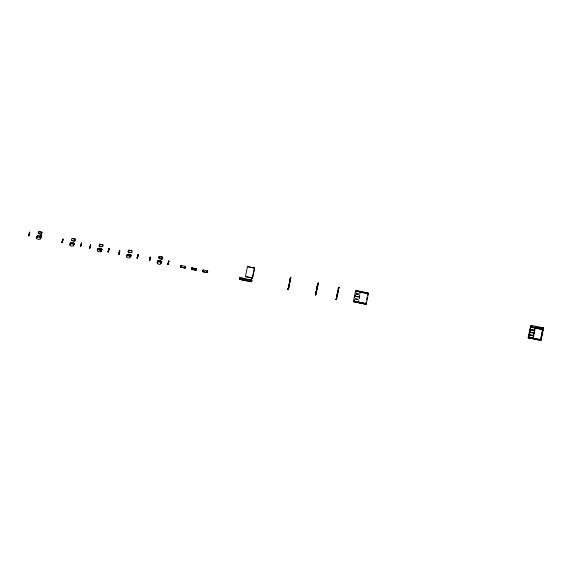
<?xml version="1.0" encoding="UTF-8"?>
<svg xmlns="http://www.w3.org/2000/svg" width="572" height="572" viewBox="0 0 572 572"><rect width="100%" height="100%" fill="white"/><g stroke="black" fill="none" stroke-linecap="round" stroke-linejoin="round"><path stroke-width="0.86" d="M28.6 235.828L29.537 232.189L29.329 234.692L29.072 234.305L28.6 235.828L29 235.657M29.015 234.62L29.537 232.189M28.922 235.893L29.858 232.253M36.386 238.324L36.658 237.008L37.216 237.03M36.644 238.703L38.832 239.489L39.954 239.003M37.552 236.057L36.837 237.28L37.402 235.707L41.127 236.479L40.369 237.923M37.044 236.758L36.658 237.008M36.958 236.908L37.309 235.757M38.438 233.469L39.411 233.669L38.16 233.147L38.817 231.581L42.042 232.246L38.753 231.896M42.042 232.246L41.642 234.191L39.325 234.041L39.411 233.669M39.246 236.157L38.517 236.4M39.797 236.665C39.482 235.392 37.323 236.408 40.34 236.529M40.254 239.125L40.276 237.43L37.023 236.815M40.776 236.722L40.626 238.309L40.748 236.036L41.556 234.67L40.512 237.637L40.969 237.158M40.855 236.493L41.241 234.606M40.626 238.309L41.556 234.67M62.291 240.748L62.205 242.764L62.334 240.49L63.142 239.125L62.555 241.613M62.82 239.06L62.491 241.927M62.205 242.764L62.033 242.006L62.412 242.156M63.142 239.125L62.605 240.812M69.691 245.138L69.948 243.879L70.506 243.901M70.327 243.629L73.559 244.294L73.545 245.996L70.842 246.089L70.013 245.202M69.948 243.879L70.249 244.001C69.605 241.391 75.425 242.385 74.196 244.344M70.628 243.529L70.249 243.779L70.706 243.293M70.599 242.628L70.771 243.243L70.392 243.229M71.7 240.397L72.694 240.54L71.443 240.018L72.101 238.452L75.332 239.117L75.318 240.812L73.96 240.862L74.932 241.062M73.974 240.805L73.895 241.177L72.615 240.912L72.694 240.54M72.444 243.4L72.53 243.028M73.087 243.529L73.173 243.157L71.893 242.893L73.624 243.4M74.467 243.429L74.074 243.529M73.652 244.795L74.324 243.972M80.337 246.503L81.596 242.928L80.802 245.881M80.545 245.903L80.816 244.988L81.009 245.424M80.938 244.494L81.531 243.243M80.959 244.437L81.067 245.367L80.816 244.988M80.659 246.568L81.596 242.928M89.446 248.384L90.698 244.809L89.733 247.547M89.654 247.783L89.918 246.861L90.111 247.297M90.047 246.375L90.641 245.123M90.061 246.317L90.254 247.011M89.768 248.448L90.698 244.809M97.233 250.879L97.505 249.564L98.062 249.585M98.191 249.213L97.676 249.835L98.012 248.863M97.569 250.886L98.398 251.78L101.122 251.623L100.736 251.873M101.644 249.363C102.888 248.741 97.011 246.875 97.805 249.692L97.505 249.564M97.805 249.463L98.27 248.984M98.155 248.312L98.334 248.927L97.948 248.92L98.398 248.613M99.278 246.024L100.257 246.225L99.006 245.703L99.664 244.137L102.888 244.802L102.874 246.503L101.516 246.546L102.552 246.432M100.257 246.225L100.171 246.596L101.451 246.861L101.537 246.489M100.007 249.085L100.093 248.713M101.308 249.113L99.449 248.584L100.729 248.849L100.028 249.027M101.358 250.422L97.869 249.378M101.037 250.357L101.115 249.985M101.294 250.25L101.151 250.801L102.023 249.113M101.101 251.68L101.373 250.364M101.702 249.049L101.673 250.264L101.623 249.278M101.23 250.565L101.423 249.878M102.81 245.173L102.888 244.802M107.901 252.188L109.152 248.62L108.18 251.358M108.101 251.587L108.373 250.672L108.566 251.108M108.83 248.555L108.709 250.822M108.215 252.259L109.152 248.62M118.554 254.39L119.805 250.815L118.876 254.454L118.633 254.154M119.491 250.75L118.969 253.189L119.362 253.017M118.876 254.454L119.805 250.815M119.019 253.768L119.348 252.938L118.904 253.239M126.612 255.57L126.662 256.957L126.848 255.527M126.977 255.384L130.48 256.37L129.823 257.936L127.506 257.786L126.677 256.899M126.591 255.627L126.912 255.698C126.319 253.196 131.41 254.061 130.988 255.67L130.609 255.655M127.055 254.926L126.912 255.47M127.585 254.39L127.442 254.933L127.263 254.325M128.371 252.088L129.365 252.231L128.114 251.709L128.772 250.143L131.996 250.808L131.982 252.509L130.623 252.552L131.596 252.76M128.385 250.393L128.114 251.709M128.278 254.347L127.52 254.704M128.471 254.962L128.557 254.59L129.837 254.855L129.751 255.226L129.2 254.719M129.365 252.231L129.279 252.602L130.645 252.495M130.23 254.747L130.752 255.369L131.131 255.119M129.344 256.285L130.659 256.635L130.924 255.72M137.008 258.194L138.26 254.626L137.323 258.265L137.087 257.965M137.938 254.561L137.416 256.992L137.816 256.828M137.323 258.265L138.26 254.626M149.249 260.725L150.186 257.085L150.064 259.352L149.664 259.524L150.186 257.085M149.328 260.489L150.05 259.273L149.778 260.188L149.378 260.096M149.571 260.789L150.507 257.15M157.057 263.163L157.307 261.904L157.808 262.241L157.55 261.862M157.379 263.234L158.208 264.121L159.488 264.386L160.603 263.899M157.307 261.904L158.137 261.268M157.815 261.204C158.094 259.802 162.133 260.596 161.69 262.005L161.304 261.99M157.615 261.804L157.958 260.66M158.83 257.986L159.08 256.728L158.83 257.986L160.06 258.565L159.088 258.365M158.28 260.725L157.893 260.975L158.98 260.682M162.298 259.095L161.318 258.887L162.677 258.844L162.698 257.143L159.066 256.785M159.195 261.24L160.532 261.19L159.252 260.925M160.06 258.565L159.981 258.937L161.254 259.202L161.34 258.83M160.904 264.021L160.925 262.326L157.672 261.719M161.826 261.454L161.561 262.369M161.547 262.291L161.032 262.905L161.626 262.055M167.703 264.529L168.954 260.961L168.025 264.6L167.782 264.3M168.64 260.896L168.118 263.327L168.511 263.163L167.832 263.899M168.025 264.6L168.954 260.961M180.459 267.174L181.017 265.415L185.65 266.373L185.092 268.132L180.459 267.174L180.938 265.644M181.017 265.415L180.745 266.337L181.26 265.715M181.496 267.389L181.538 267.131M185.364 267.21L184.856 267.832L185.299 267.524M185.378 267.296L185.571 266.602M185.092 268.132L185.442 266.981M185.65 266.373L185.507 266.917L185.257 266.538M191.391 269.105L196.046 270.141L191.327 269.419L191.792 268.94M191.82 267.975L196.525 268.611L195.724 270.077L196.525 268.611M191.856 268.876L192.128 267.953L191.613 268.583M192.349 269.691L192.406 269.376M194.923 270.163L194.966 269.905M196.125 268.783L196.024 270.063M195.96 270.377L196.461 268.926L193.365 268.289M207.729 270.928L207.171 272.687L202.538 271.729L203.096 269.97L207.729 270.928L207.143 271.786M203.096 269.97L202.953 270.52M203.017 270.206L203.146 270.956L202.602 271.414L207.25 272.458M203.575 271.943L203.618 271.693M206.135 272.472L206.177 272.215M207.65 271.157L207.379 272.079M207.171 272.687L207.128 271.7M244.258 279.458L243.672 280.28L240.397 279.608L239.396 279.279L239.775 278.035M239.797 278.121L244.251 278.464L240.254 277.642L239.632 278.585M239.718 279.343L239.461 278.964M239.782 279.029L240.097 278.099M240.111 278.185L240.254 277.642M240.419 279.551L240.462 279.293M241.699 279.815L241.742 279.558M242.392 280.023L242.457 279.708M243.672 280.28L243.779 279.851L243.994 280.351L251.551 281.781L251.687 280.244L251.709 281.324M244.509 278.843L251.766 280.015L248.505 279.672M245.424 276.605L251.987 277.899L245.424 276.605L247.447 266.609L253.989 267.953L247.447 266.609M245.274 280.616L245.359 280.237M245.996 280.759L246.053 280.444M247.29 280.966L247.333 280.709M249.27 281.438L249.356 281.067M249.928 281.51L249.971 281.252M250.872 281.767L250.936 281.453M251.987 277.899L252.238 278.307M253.968 268.011L254.061 267.61L254.311 268.018M251.551 281.781L251.451 280.938M254.533 268.068L252.531 278.006L251.916 278.242M252.009 280.316L251.465 281.024M254.511 268.125L252.302 277.963M288.224 287.838L288.224 289.475L289.06 285.364M288.724 285.349L290.047 280.416M289.732 280.351L290.647 278.035M290.883 277.341L290.483 277.506L290.883 277.341L288.674 288.288L287.859 289.668L288.567 288.352M290.025 278.979L290.74 277.885L290.34 278.049M290.562 277.27L288.581 288.438M288.181 289.732L290.404 278.728M315.387 295.08L316.938 288.417M316.001 292.213L318.361 283.011L316.323 292.278L315.987 292.128M318.061 284.019L317.725 283.869L317.045 287.051L318.046 282.947M317.174 286.679L317.782 285.907M316.423 290.998L316.223 293.643L315.887 293.493L315.823 294.802L315.487 294.651M317.767 285.821L316.445 289.861L317.46 285.836M315.701 295.145L316.924 288.338L316.974 289.325M315.644 294.187L315.98 294.337L316.402 290.912L316.452 291.906M336.007 299.599L336.486 298.076L336.822 298.219L336.007 299.599L337.602 292.685M336.665 296.475L339.024 287.273L336.329 298.534M337.837 290.941L338.445 290.168L337.895 290.226M336.322 299.671L338.71 287.208M336.5 298.155L337.087 295.259M337.173 293.815L337.43 294.194L338.123 290.104M353.396 301.701L355.684 290.383L368.475 293.021L366.187 304.347L353.396 301.701L366.209 304.29M353.782 301.458L354.433 299.892L353.796 301.401M354.597 297.397L355.448 294.887L354.619 297.34M355.605 292.399L356.263 290.833L355.927 292.464M354.905 301.301L354.819 301.673L356.12 301.88L354.905 301.301L356.184 301.566M355.855 296.51L355.941 296.139L358.501 296.668L358.415 297.04L355.877 296.453M356.377 293.929L356.463 293.558L359.023 294.087L358.937 294.458L356.377 293.929L358.937 294.458M356.899 291.355L356.985 290.976L358.265 291.241L358.179 291.613L356.899 291.355L358.179 291.613M359.781 302.302L358.48 302.102L359.781 302.302L359.695 302.674L356.814 302.08L356.899 301.709L358.179 301.973L356.899 301.709M358.894 291.763L358.98 291.391L361.861 291.985L361.776 292.356L360.496 292.092L359.924 293.286C361.776 291.448 356.942 291.52 360.174 292.027M357.979 299.249L357.9 299.621L355.341 299.092L355.419 298.72L357.958 299.306M358.158 302.03L358.751 300.779L358.48 302.102M359.445 295.717L359.237 298.355L359.759 295.781M360.496 302.452L360.417 302.824L361.711 303.031L360.496 302.452L361.776 302.717M362.498 292.507L362.577 292.135L363.856 292.399L363.778 292.771L362.498 292.507L363.778 292.771M363.778 303.131L363.692 303.503L362.412 303.239L362.498 302.867L363.778 303.131L362.498 302.867M364.493 292.921L364.578 292.549L365.858 292.814L365.773 293.186L364.493 292.921L365.794 293.129M364.328 303.632L365.372 303.46L365.293 303.832L364.35 303.575M366.409 293.314L367.453 293.143L366.409 293.314L367.374 293.515M365.951 302.266L365.951 303.904M366.766 299.85L366.959 297.268M367.438 294.837L367.775 293.207L367.775 294.845M367.76 294.902L368.096 293.272M528.206 337.78L530.494 326.462L543.286 329.1L540.998 340.419L528.206 337.78L540.998 340.419M528.549 337.787L530.752 326.841L531.409 325.918M528.707 337.18L528.592 337.53L540.74 340.04M530.902 327.113L531.252 325.397L543.4 327.899L541.191 338.846L540.762 338.846M528.864 337.852L529.45 334.956M529.515 334.641L530.487 329.801M530.551 329.486L530.773 326.784M531.266 326.469L531.166 325.625M530.687 332.525L530.73 332.268M533.812 330.216L531.252 329.694M533.054 327.377L531.774 327.113M535.006 328.042L533.769 327.527M532.789 335.321L532.725 335.635M533.447 335.785L532.925 338.367M533.512 335.471L534.484 330.623M534.548 330.309L535.07 327.727M535.728 326.812L535.492 327.506M535.485 326.512L535.742 326.898L535.564 326.283M535.092 327.67L532.947 338.302M535.506 327.592L535.821 326.662M536.2 326.955L535.964 326.512L536.221 326.898M535.328 328.113L536.65 328.121M537.244 339.253L538.524 339.518M540.604 329.2L539.367 328.678M540.583 329.257L540.669 328.886M542.335 328.164C543.264 327.599 541.906 327.677 542.671 328.171M541.284 329.072L542.184 329.586L542.263 329.215M540.376 340.226L542.563 329.336M540.876 338.781L540.919 338.388L540.862 339.689M540.697 340.297L542.907 329.343L530.73 326.898L531.252 325.397M543.1 328.907L543.078 327.835L543.321 328.135M29.043 235.264L29.129 235.292M36.894 236.965L37.344 236.658M37.28 236.972L37.63 235.828M40.691 233.934L41.642 234.191M40.19 237.802L40.769 237.759M40.305 238.238L40.705 238.074M61.89 242.692L62.284 242.528M70.184 243.829L70.835 242.928M72.101 238.452L75.332 239.117M70.563 243.844L70.914 242.692M73.473 244.666L74.053 244.63M74.145 243.357L73.988 244.945M89.918 246.861L90.176 247.247M97.74 249.521L97.869 249.149M99.642 244.194L102.874 244.859M98.127 249.528L98.477 248.384M101.816 249.714L101.53 249.177M101.551 250.629L101.673 250.264M108.373 250.672L108.63 251.051M118.761 253.789L119.076 253.854M119.219 253.31L119.348 252.938M126.784 255.841L127.506 254.619M128.75 250.2L131.996 250.808M128.536 254.647L129.837 254.855M130.144 256.363L130.716 256.32M130.809 255.055L130.259 256.807L130.845 255.956M130.659 256.635L130.731 255.284M137.351 257.05L137.802 256.742L137.53 257.657L137.13 257.564M137.208 257.593L137.609 257.429M149.456 260.124L149.857 259.96M149.921 259.645L150.05 259.273M157.486 262.176L158.201 260.954M159.445 256.535L162.698 257.143M158.072 261.325L157.672 261.49M160.839 262.698L161.418 262.655M161.018 262.827L161.511 261.39M161.354 262.97L161.433 261.618M168.054 263.385L168.497 263.077M167.911 263.928L168.311 263.763M185.042 267.145L185.235 267.589M185.063 267.224L185.192 266.852M191.327 269.419L191.885 267.66M192.128 267.953L191.727 269.255L191.599 268.497M203.339 270.27L202.938 271.564L202.81 270.813L203.274 270.585M207.336 271.092L206.935 272.394L207.314 272.143M239.396 279.279L239.854 277.806M244.251 278.464L244.573 278.528M243.794 279.937L244.194 279.772M251.23 281.717L251.694 281.238M251.308 281.488L251.766 280.015M290.569 278.264L290.168 278.428M288.402 287.823L288.023 289.06M287.859 289.668L288.338 288.138L288.674 288.288M317.582 284.413L317.903 284.484M317.21 286.021L317.703 286.136M318.204 283.476L317.803 283.64L318.218 283.555M318.361 283.011L317.968 283.176M317.052 288.517L317.26 288.481M316.202 291.026L316.738 291.062M315.723 293.45L316.202 293.558L315.801 293.722M338.324 288.445L338.724 288.281M338.488 287.988L338.881 287.823M338.867 287.737L338.467 287.902M339.024 287.273L338.631 287.437M338.088 291.069L337.695 291.234M336.887 295.231L337.401 295.331L336.937 295.552M337.716 292.778L337.459 292.978M337.78 293.043L337.38 293.207M336.386 297.712L336.865 297.826L336.05 299.349L336.407 299.299M336.486 299.063L336.55 298.748M337.258 295.624L336.858 295.788M360.496 292.092L361.776 292.356M364.414 303.26L365.372 303.46M530.444 328.814L530.458 328.893M529.937 331.474L529.715 331.996L534.348 332.954M529.415 334.055L529.129 334.892L533.769 335.85M530.165 335.106L530.215 334.849M529.651 337.687L530.93 337.952M533.247 333.054L533.29 332.797M531.645 338.102L532.99 338.052L528.993 337.223M537.373 328.264L538.645 328.528M534.527 338.695L533.311 338.116L540.504 339.596M535.242 338.838L536.522 339.103M542.685 328.993L543.085 328.828M539.16 339.654L540.118 339.847M542.885 329.408L543.4 327.899M541.076 338.409L540.847 339.611M98.62 248.577L98.413 248.698M251.28 279.951L251.244 280.058M538.223 327.163L542.349 328.106M531.424 326.004L531.023 326.169L531.567 325.461L531.81 326.233M531.009 327.22L542.521 329.594M338.631 288.431L338.031 291.384M338.195 288.71L338.567 288.746M530.237 329.422L534.87 330.373M530.173 329.737L534.806 330.688M337.98 290.397L338.159 291.005L337.773 291.005M317.11 286.736L317.496 286.744M337.909 292.664L337.637 293.586L337.394 293.293M529.651 332.311L534.284 333.269M316.795 288.71L317.181 288.717M533.833 335.535L529.193 334.577L529.529 334.727M337.387 295.245L337.115 296.167L336.872 295.867M316.273 291.291L316.659 291.298M161.447 261.704L160.989 261.425M245.309 279.007L246.911 279.343M336.786 298.055L336.55 297.762L336.565 298.834M37.101 236.358L37.487 236.372M101.501 249.649L101.88 249.657L101.437 249.964M149.599 259.574L149.986 259.588M180.809 266.023L181.195 266.03M191.677 268.268L192.063 268.268M195.996 269.155L196.382 269.162M207.207 271.471L207.593 271.471M336.708 298.284L336.629 298.52M239.618 278.5L239.539 278.728M40.433 237.609L40.826 237.702M89.575 247.755L89.968 247.848M108.022 251.558L108.423 251.651M288.402 288.817L288.324 289.046M101.058 250.3L101.616 250.314M98.977 249.957L100.257 250.221M180.523 266.859L185.171 267.903M239.475 279.043L251.63 281.553M184.098 267.66L184.098 267.66M28.872 234.906L29.065 235.342L28.872 234.906M62.155 241.777L62.348 242.213L62.155 241.777M80.609 245.588L80.802 246.024L80.609 245.588M89.718 247.469L89.911 247.905L89.718 247.469M108.165 251.272L108.358 251.709L108.165 251.272M118.826 253.475L119.019 253.911L118.826 253.475M137.273 257.278L137.466 257.715L137.273 257.278M149.521 259.81L149.714 260.246L149.521 259.81M244.094 278.929L244.337 279.222L244.094 278.929M290.247 278.199L290.505 278.578L290.247 278.199M338.231 288.595L338.488 288.974L338.231 288.595M250.922 280.244L251.48 280.38L251.001 280.237"/></g></svg>
